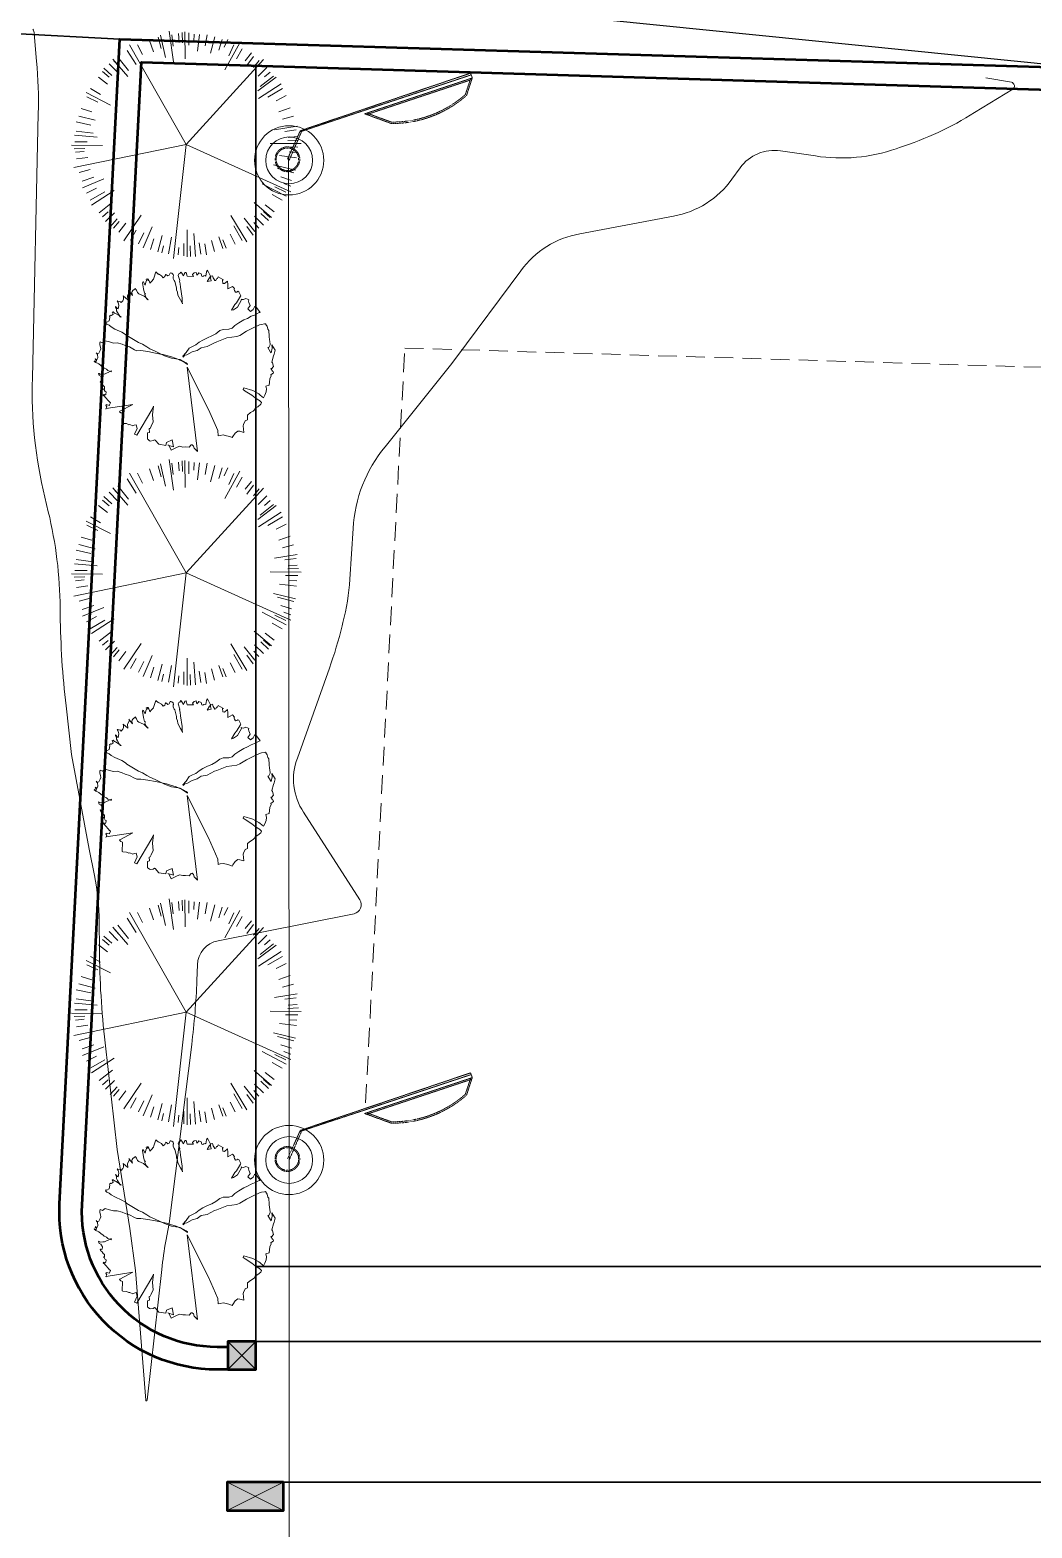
# Model space of a CAD drawing. Header units: millimetres. Extents: x 2402294 to 3337895, y 3394997 to 3969149.
# Drawn here: x 2476294 to 2489638, y 3504830 to 3524792 of the extents above; entities that cross this region are included whole.
import ezdxf

# ---------------------------------------------------------------- set-up
doc = ezdxf.new("R2010")
doc.units = ezdxf.units.MM
doc.header["$MEASUREMENT"] = 0
doc.linetypes.add('DASHED', pattern=[0.75, 0.5, -0.25])
doc.linetypes.add('HIDDEN', pattern=[0.375, 0.25, -0.125])
for name, color, linetype in [('2', 2, 'HIDDEN'), ('FANCE', 25, 'Continuous'), ('ups wire', 3, 'Continuous')]:
    doc.layers.add(name, color=color, linetype=linetype)
for name, color, linetype, lineweight in [('Boundary', 250, 'Continuous', 50), ('Column-0.5', 14, 'Continuous', 50), ('Contour', 4, 'Continuous', 5), ('electrical poles', 10, 'Continuous', 5), ('greenery', 82, 'Continuous', 5), ('Hatch', 9, 'Continuous', 9), ('Hatch-0.09', 55, 'Continuous', 9), ('landscape', 155, 'Continuous', 20), ('WALL 0.2', 7, 'Continuous', 20)]:
    doc.layers.add(name, color=color, linetype=linetype, lineweight=lineweight)

# ---------------------------------------------------------------- blocks, each defined once
blk = doc.blocks.new('PLANT-48-flat-3-flat-1-flat-9-flat-1')
at = {"layer": 'greenery', "ltscale": 5}
for p, q in [((-343, 1414), (-286, 1196)), ((-290, 1428), (-269, 1331)), ((-200, 1439), (-163, 1215)), ((36, -19), (-133, 1501)), ((-71, 1452), (-65, 1353)), ((1, 1467), (3, 1301)), ((46, 1119), (49, 1481)), ((93, 1475), (88, 1334)), ((134, 1169), (159, 1473)), ((229, 1443), (209, 1292)), ((306, 1454), (284, 1307)), ((411, 1410), (371, 1261)), ((-565, 924), (-794, 1266)), ((-709, 1257), (-632, 1123)), ((-599, 1306), (-528, 1161)), ((-421, 1080), (-540, 1361)), ((-443, 1380), (-398, 1239)), ((524, 1367), (471, 1214)), ((567, 1364), (522, 1254)), ((686, 1309), (618, 1178)), ((630, 928), (841, 1281)), ((781, 1262), (667, 1068)), ((-1039, 1007), (-921, 891)), ((-980, 1078), (-884, 975)), ((-936, 1099), (-859, 1008)), ((-861, 1152), (-768, 1030)), ((947, 1143), (807, 965)), ((926, 1191), (843, 1077)), ((1000, 1097), (934, 1022)), ((1062, 1056), (946, 938)), ((-1126, 892), (-948, 753)), ((-1080, 946), (-1005, 880)), ((939, 756), (1169, 955)), ((1132, 997), (1030, 901)), ((1154, 953), (1062, 876)), ((1206, 878), (1085, 785)), ((-1292, 632), (-1161, 564)), ((-1245, 726), (-1051, 613)), ((-923, 594), (-1228, 789)), ((36, -19), (1429, 611)), ((1046, 505), (1367, 672)), ((1311, 726), (1177, 649)), ((1361, 616), (1215, 545)), ((-1350, 470), (-1197, 417)), ((-1064, 442), (-1345, 559)), ((1435, 460), (1293, 415)), ((1427, 539), (1334, 504)), ((36, -19), (-1462, 291)), ((-1393, 356), (-1244, 317)), ((1196, 255), (1492, 325)), ((1468, 360), (1250, 303)), ((-1458, 38), (-1317, 34)), ((-1442, 85), (-1323, 75)), ((-1426, 175), (-1275, 155)), ((1502, 159), (1277, 131)), ((1521, 16), (1356, 14)), ((1506, 88), (1407, 82)), ((-1082, -4), (-1494, -7)), ((-1151, -114), (-1454, -140)), ((-1450, -53), (-1284, -52)), ((-1430, -196), (-1205, -168)), ((36, -19), (-722, -1347)), ((36, -19), (1065, -1150)), ((1154, -33), (1565, -30)), ((1498, -212), (1346, -192)), ((1529, -76), (1389, -71)), ((1513, -122), (1394, -112)), ((-1430, -320), (-1237, -276)), ((-1397, -397), (-1179, -340)), ((1210, -215), (1511, -264)), ((1464, -394), (1315, -354)), ((-1363, -497), (-1222, -453)), ((-975, -543), (-1296, -709)), ((-1289, -653), (-1144, -583)), ((1421, -507), (1268, -454)), ((-1240, -764), (-1106, -686)), ((990, -732), (1234, -915)), ((995, -632), (1300, -827)), ((1198, -930), (1019, -790)), ((1316, -764), (1122, -650)), ((1364, -669), (1232, -601)), ((-1135, -916), (-1013, -823)), ((-1082, -990), (-991, -913)), ((-1061, -1035), (-958, -938)), ((-990, -1093), (-874, -975)), ((-742, -922), (-941, -1153)), ((1110, -1045), (992, -929)), ((1151, -983), (1077, -917)), ((-929, -1134), (-863, -1060)), ((-875, -1181), (-736, -1002)), ((-754, -1272), (-634, -1082)), ((-240, -1176), (-309, -1473)), ((-137, -1121), (-192, -1529)), ((20, -1157), (15, -1518)), ((550, -1012), (747, -1373)), ((781, -1294), (703, -1160)), ((902, -1238), (821, -1134)), ((932, -1189), (840, -1068)), ((1007, -1137), (930, -1045)), ((-615, -1347), (-547, -1215)), ((-453, -1404), (-400, -1251)), ((-340, -1447), (-300, -1298)), ((-158, -1481), (-138, -1329)), ((-68, -1496), (-58, -1377)), ((-21, -1512), (-17, -1372)), ((70, -1504), (69, -1339)), ((142, -1489), (136, -1390)), ((213, -1485), (185, -1260)), ((314, -1481), (288, -1331)), ((414, -1451), (357, -1233)), ((514, -1418), (470, -1276)), ((587, -1417), (542, -1314)), ((670, -1344), (600, -1198))]:
    blk.add_line(p, q, dxfattribs=at)
blk = doc.blocks.new('tr-flat-24-flat-1-flat-38-flat-1')
at = {"layer": 'greenery', "color": 3, "ltscale": 5}
for p, q in [((473754, -1753045), (473830, -1753021)), ((473754, -1753045), (473830, -1753021)), ((473798, -1752975), (473765, -1753041)), ((473798, -1752975), (473765, -1753041)), ((473861, -1753007), (473798, -1752975)), ((473861, -1753007), (473798, -1752975)), ((473830, -1753021), (473809, -1753114)), ((473830, -1753021), (473809, -1753114)), ((473908, -1753029), (473861, -1753007)), ((473908, -1753029), (473861, -1753007)), ((473952, -1753018), (473908, -1753029)), ((473952, -1753018), (473908, -1753029)), ((473989, -1753019), (473952, -1753018)), ((473989, -1753019), (473952, -1753018)), ((474037, -1753015), (473989, -1753019)), ((474037, -1753015), (473989, -1753019)), ((474011, -1754084), (474148, -1752958)), ((474011, -1754084), (474148, -1752958)), ((474063, -1753046), (474037, -1753015)), ((474063, -1753046), (474037, -1753015)), ((474105, -1753002), (474094, -1753032)), ((474105, -1753002), (474094, -1753032)), ((474148, -1752958), (474105, -1753002)), ((474148, -1752958), (474105, -1753002)), ((474148, -1752958), (474148, -1752958)), ((474148, -1752958), (474148, -1752958)), ((473342, -1753175), (473311, -1753188)), ((473342, -1753175), (473311, -1753188)), ((473311, -1753188), (473346, -1753266)), ((473311, -1753188), (473346, -1753266)), ((473311, -1753188), (473311, -1753188)), ((473311, -1753188), (473311, -1753188)), ((473539, -1753512), (473342, -1753175)), ((473539, -1753512), (473342, -1753175)), ((473342, -1753175), (473342, -1753175)), ((473342, -1753175), (473342, -1753175)), ((473490, -1753118), (473480, -1753123)), ((473490, -1753118), (473480, -1753123)), ((473480, -1753123), (473480, -1753207)), ((473480, -1753123), (473480, -1753207)), ((473480, -1753123), (473480, -1753123)), ((473480, -1753123), (473480, -1753123)), ((473480, -1753207), (473507, -1753213)), ((473480, -1753207), (473507, -1753213)), ((473508, -1753102), (473490, -1753118)), ((473508, -1753102), (473490, -1753118)), ((473507, -1753213), (473505, -1753264)), ((473507, -1753213), (473505, -1753264)), ((473518, -1753098), (473508, -1753102)), ((473518, -1753098), (473508, -1753102)), ((473559, -1753105), (473518, -1753098)), ((473559, -1753105), (473518, -1753098)), ((473575, -1753115), (473559, -1753105)), ((473575, -1753115), (473559, -1753105)), ((473586, -1753111), (473575, -1753115)), ((473586, -1753111), (473575, -1753115)), ((473635, -1753055), (473586, -1753111)), ((473635, -1753055), (473586, -1753111)), ((473727, -1753040), (473635, -1753055)), ((473727, -1753040), (473635, -1753055)), ((473733, -1753080), (473727, -1753040)), ((473733, -1753080), (473727, -1753040)), ((473809, -1753114), (473733, -1753080)), ((473809, -1753114), (473733, -1753080)), ((473765, -1753041), (473754, -1753045)), ((473765, -1753041), (473754, -1753045)), ((473754, -1753045), (473754, -1753045)), ((473754, -1753045), (473754, -1753045)), ((474076, -1753048), (474063, -1753046)), ((474076, -1753048), (474063, -1753046)), ((474094, -1753032), (474076, -1753048)), ((474094, -1753032), (474076, -1753048)), ((474424, -1753167), (474418, -1753238)), ((474424, -1753167), (474418, -1753238)), ((474424, -1753167), (474424, -1753167)), ((474424, -1753167), (474424, -1753167)), ((474451, -1753172), (474424, -1753167)), ((474424, -1753167), (474424, -1753167)), ((474424, -1753167), (474424, -1753167)), ((474451, -1753172), (474424, -1753167)), ((474491, -1753180), (474451, -1753172)), ((474491, -1753180), (474451, -1753172)), ((474536, -1753169), (474491, -1753180)), ((474536, -1753169), (474491, -1753180)), ((474580, -1753158), (474536, -1753169)), ((474580, -1753158), (474536, -1753169)), ((474536, -1753169), (474536, -1753169)), ((474536, -1753169), (474536, -1753169)), ((474611, -1753145), (474580, -1753158)), ((474611, -1753145), (474580, -1753158)), ((474618, -1753159), (474611, -1753145)), ((474618, -1753159), (474611, -1753145)), ((474650, -1753204), (474618, -1753159)), ((474650, -1753204), (474618, -1753159)), ((474686, -1753231), (474650, -1753204)), ((474686, -1753231), (474650, -1753204)), ((474765, -1753213), (474710, -1753229)), ((474765, -1753213), (474710, -1753229)), ((474754, -1753302), (474765, -1753213)), ((474754, -1753302), (474765, -1753213)), ((473153, -1753333), (473143, -1753338)), ((473153, -1753333), (473143, -1753338)), ((473143, -1753338), (473148, -1753463)), ((473143, -1753338), (473148, -1753463)), ((473201, -1753330), (473153, -1753333)), ((473201, -1753330), (473153, -1753333)), ((473232, -1753316), (473201, -1753330)), ((473232, -1753316), (473201, -1753330)), ((473245, -1753319), (473232, -1753316)), ((473245, -1753319), (473232, -1753316)), ((473287, -1753301), (473245, -1753319)), ((473287, -1753301), (473245, -1753319)), ((473303, -1753310), (473287, -1753301)), ((473303, -1753310), (473287, -1753301)), ((473330, -1753315), (473303, -1753310)), ((473330, -1753315), (473303, -1753310)), ((473346, -1753266), (473330, -1753315)), ((473346, -1753266), (473330, -1753315)), ((473505, -1753264), (473518, -1753267)), ((473505, -1753264), (473518, -1753267)), ((473518, -1753267), (473531, -1753295)), ((473518, -1753267), (473531, -1753295)), ((473531, -1753295), (473556, -1753352)), ((473531, -1753295), (473556, -1753352)), ((473556, -1753352), (473548, -1753448)), ((473556, -1753352), (473548, -1753448)), ((474418, -1753238), (474295, -1753520)), ((474418, -1753238), (474295, -1753520)), ((474710, -1753229), (474686, -1753231)), ((474710, -1753229), (474686, -1753231)), ((474761, -1753317), (474754, -1753302)), ((474761, -1753317), (474754, -1753302)), ((474782, -1753366), (474761, -1753317)), ((474782, -1753366), (474761, -1753317)), ((474812, -1753379), (474782, -1753366)), ((474812, -1753379), (474782, -1753366)), ((474816, -1753444), (474812, -1753379)), ((474816, -1753444), (474812, -1753379)), ((472941, -1753553), (472926, -1753576)), ((472941, -1753553), (472926, -1753576)), ((472926, -1753576), (472930, -1753584)), ((472926, -1753576), (472930, -1753584)), ((472928, -1753525), (472941, -1753553)), ((472932, -1753532), (472928, -1753525)), ((472928, -1753525), (472941, -1753553)), ((472932, -1753532), (472928, -1753525)), ((472930, -1753584), (472974, -1753573)), ((472930, -1753584), (472974, -1753573)), ((473289, -1753587), (472932, -1753532)), ((473289, -1753587), (472932, -1753532)), ((472990, -1753608), (472972, -1753624)), ((472990, -1753608), (472972, -1753624)), ((472974, -1753573), (472977, -1753580)), ((472974, -1753573), (472977, -1753580)), ((472977, -1753580), (472990, -1753608)), ((472977, -1753580), (472990, -1753608)), ((473127, -1753472), (473110, -1753488)), ((473127, -1753472), (473110, -1753488)), ((473110, -1753488), (473113, -1753495)), ((473110, -1753488), (473113, -1753495)), ((473113, -1753495), (473289, -1753587)), ((473113, -1753495), (473289, -1753587)), ((473148, -1753463), (473127, -1753472)), ((473148, -1753463), (473127, -1753472)), ((473561, -1753562), (473539, -1753512)), ((473561, -1753562), (473539, -1753512)), ((473548, -1753448), (473561, -1753562)), ((473548, -1753448), (473561, -1753562)), ((474295, -1753520), (474011, -1754084)), ((474295, -1753520), (474011, -1754084)), ((474856, -1753478), (474816, -1753444)), ((474856, -1753478), (474816, -1753444)), ((474889, -1753497), (474856, -1753478)), ((474889, -1753497), (474856, -1753478)), ((474909, -1753514), (474889, -1753497)), ((474909, -1753514), (474889, -1753497)), ((474918, -1753536), (474909, -1753514)), ((474918, -1753536), (474909, -1753514)), ((474951, -1753555), (474918, -1753536)), ((474951, -1753555), (474918, -1753536)), ((474990, -1753589), (474951, -1753555)), ((474990, -1753589), (474951, -1753555)), ((474975, -1753638), (475000, -1753610)), ((474975, -1753638), (475000, -1753610)), ((475000, -1753610), (474990, -1753589)), ((475000, -1753610), (474990, -1753589)), ((472922, -1753680), (472890, -1753719)), ((472922, -1753680), (472890, -1753719)), ((472910, -1753821), (472892, -1753837)), ((472910, -1753821), (472892, -1753837)), ((472894, -1753701), (472914, -1753717)), ((472894, -1753701), (472914, -1753717)), ((472905, -1753781), (472897, -1753792)), ((472905, -1753781), (472897, -1753792)), ((472897, -1753792), (472908, -1753788)), ((472897, -1753792), (472908, -1753788)), ((472919, -1753757), (472905, -1753781)), ((472919, -1753757), (472905, -1753781)), ((472905, -1753781), (472905, -1753781)), ((472905, -1753781), (472905, -1753781)), ((472908, -1753788), (472910, -1753821)), ((472908, -1753788), (472910, -1753821)), ((472914, -1753717), (472924, -1753713)), ((472914, -1753717), (472924, -1753713)), ((472914, -1753717), (472914, -1753717)), ((472914, -1753717), (472914, -1753717)), ((472930, -1753753), (472919, -1753757)), ((472930, -1753753), (472919, -1753757)), ((472919, -1753757), (472919, -1753757)), ((472919, -1753757), (472919, -1753757)), ((472919, -1753757), (472919, -1753757)), ((472919, -1753757), (472919, -1753757)), ((472919, -1753757), (472919, -1753757)), ((472919, -1753757), (472919, -1753757)), ((472965, -1753636), (472922, -1753680)), ((472965, -1753636), (472922, -1753680)), ((472924, -1753713), (472927, -1753720)), ((472924, -1753713), (472924, -1753713)), ((472924, -1753713), (472927, -1753720)), ((472924, -1753713), (472924, -1753713)), ((472927, -1753720), (472930, -1753753)), ((472927, -1753720), (472930, -1753753)), ((472972, -1753624), (472965, -1753636)), ((472972, -1753624), (472965, -1753636)), ((472965, -1753636), (472965, -1753636)), ((472965, -1753636), (472965, -1753636)), ((474755, -1753784), (474783, -1753764)), ((474755, -1753784), (474783, -1753764)), ((474765, -1753806), (474755, -1753784)), ((474765, -1753806), (474755, -1753784)), ((474885, -1753770), (474765, -1753806)), ((474885, -1753770), (474765, -1753806)), ((474783, -1753764), (474870, -1753709)), ((474783, -1753764), (474870, -1753709)), ((474870, -1753709), (474916, -1753672)), ((474870, -1753709), (474916, -1753672)), ((474965, -1753727), (474885, -1753770)), ((474965, -1753727), (474885, -1753770)), ((474916, -1753672), (474965, -1753642)), ((474916, -1753672), (474965, -1753642)), ((474965, -1753642), (474975, -1753638)), ((474965, -1753642), (474975, -1753638)), ((474982, -1753711), (474965, -1753727)), ((474982, -1753711), (474965, -1753727)), ((475028, -1753674), (474982, -1753711)), ((475028, -1753674), (474982, -1753711)), ((475043, -1753709), (475028, -1753674)), ((475043, -1753709), (475028, -1753674)), ((475062, -1753752), (475043, -1753709)), ((475062, -1753752), (475043, -1753709)), ((475059, -1753830), (475067, -1753792)), ((475059, -1753830), (475067, -1753792)), ((475067, -1753792), (475062, -1753752)), ((475067, -1753792), (475062, -1753752)), ((472832, -1753982), (472828, -1754000)), ((472832, -1753982), (472828, -1754000)), ((472828, -1754000), (472839, -1753996)), ((472828, -1754000), (472839, -1753996)), ((472840, -1753970), (472832, -1753982)), ((472840, -1753970), (472832, -1753982)), ((472832, -1753982), (472832, -1753982)), ((472832, -1753982), (472832, -1753982)), ((472839, -1753996), (472849, -1753991)), ((472839, -1753996), (472849, -1753991)), ((472860, -1753961), (472840, -1753970)), ((472860, -1753961), (472840, -1753970)), ((472849, -1753991), (472859, -1753987)), ((472849, -1753991), (472859, -1753987)), ((472849, -1753991), (472849, -1753991)), ((472849, -1753991), (472849, -1753991)), ((472860, -1753876), (472853, -1753888)), ((472860, -1753876), (472853, -1753888)), ((472853, -1753888), (472856, -1753895)), ((472853, -1753888), (472856, -1753895)), ((472856, -1753895), (472866, -1753891)), ((472856, -1753895), (472866, -1753891)), ((472856, -1753895), (472856, -1753895)), ((472856, -1753895), (472856, -1753895)), ((472859, -1753987), (472886, -1753992)), ((472859, -1753987), (472886, -1753992)), ((472867, -1753865), (472860, -1753876)), ((472867, -1753865), (472860, -1753876)), ((472868, -1753949), (472860, -1753961)), ((472868, -1753949), (472860, -1753961)), ((472866, -1753891), (472880, -1753893)), ((472866, -1753891), (472866, -1753891)), ((472866, -1753891), (472880, -1753893)), ((472866, -1753891), (472866, -1753891)), ((472878, -1753860), (472867, -1753865)), ((472878, -1753860), (472867, -1753865)), ((472875, -1753938), (472868, -1753949)), ((472875, -1753938), (472868, -1753949)), ((472882, -1753926), (472875, -1753938)), ((472882, -1753926), (472875, -1753938)), ((472892, -1753837), (472878, -1753860)), ((472892, -1753837), (472878, -1753860)), ((472880, -1753893), (472882, -1753926)), ((472880, -1753893), (472882, -1753926)), ((472882, -1753926), (472882, -1753926)), ((472882, -1753926), (472882, -1753926)), ((472886, -1753992), (472910, -1753990)), ((472886, -1753992), (472910, -1753990)), ((472910, -1753990), (472927, -1754000)), ((472910, -1753990), (472927, -1754000)), ((472927, -1754000), (472943, -1754009)), ((472927, -1754000), (472943, -1754009)), ((472943, -1754009), (472957, -1754012)), ((472943, -1754009), (472957, -1754012)), ((472997, -1754020), (472956, -1754038)), ((472997, -1754020), (472956, -1754038)), ((472957, -1754012), (472990, -1754031)), ((472957, -1754012), (472990, -1754031)), ((472997, -1754020), (472997, -1754020)), ((473003, -1754034), (472997, -1754020)), ((472997, -1754020), (472997, -1754020)), ((473003, -1754034), (472997, -1754020)), ((475102, -1753844), (475059, -1753830)), ((475102, -1753844), (475059, -1753830)), ((475107, -1753884), (475102, -1753844)), ((475107, -1753884), (475102, -1753844)), ((475113, -1753925), (475107, -1753884)), ((475113, -1753925), (475107, -1753884)), ((475131, -1753967), (475113, -1753925)), ((475131, -1753967), (475113, -1753925)), ((475124, -1753979), (475131, -1753967)), ((475124, -1753979), (475131, -1753967)), ((475160, -1754005), (475124, -1753979)), ((475160, -1754005), (475124, -1753979)), ((475156, -1754024), (475160, -1754005)), ((475156, -1754024), (475160, -1754005)), ((472792, -1754143), (472774, -1754159)), ((472792, -1754143), (472774, -1754159)), ((472774, -1754159), (472778, -1754166)), ((472774, -1754159), (472778, -1754166)), ((472778, -1754166), (472788, -1754162)), ((472778, -1754166), (472788, -1754162)), ((472804, -1754172), (472787, -1754188)), ((472804, -1754172), (472787, -1754188)), ((472787, -1754188), (472790, -1754195)), ((472787, -1754188), (472790, -1754195)), ((472788, -1754162), (472795, -1754150)), ((472788, -1754162), (472795, -1754150)), ((472790, -1754195), (472808, -1754179)), ((472790, -1754195), (472808, -1754179)), ((472823, -1754130), (472792, -1754143)), ((472823, -1754130), (472792, -1754143)), ((472795, -1754150), (472798, -1754157)), ((472795, -1754150), (472798, -1754157)), ((472798, -1754157), (472804, -1754172)), ((472798, -1754157), (472804, -1754172)), ((472808, -1754179), (472820, -1754207)), ((472808, -1754179), (472820, -1754207)), ((472820, -1754207), (472815, -1754252)), ((472820, -1754207), (472815, -1754252)), ((472833, -1754125), (472823, -1754130)), ((472833, -1754125), (472823, -1754130)), ((472861, -1754104), (472833, -1754125)), ((472861, -1754104), (472833, -1754125)), ((472879, -1754088), (472861, -1754104)), ((472879, -1754088), (472861, -1754104)), ((472889, -1754084), (472879, -1754088)), ((472889, -1754084), (472879, -1754088)), ((472907, -1754068), (472889, -1754084)), ((472907, -1754068), (472889, -1754084)), ((472928, -1754059), (472907, -1754068)), ((472928, -1754059), (472907, -1754068)), ((472938, -1754054), (472928, -1754059)), ((472938, -1754054), (472928, -1754059)), ((472928, -1754059), (472928, -1754059)), ((472928, -1754059), (472928, -1754059)), ((472956, -1754038), (472938, -1754054)), ((472956, -1754038), (472938, -1754054)), ((472990, -1754031), (473003, -1754034)), ((472990, -1754031), (473003, -1754034)), ((473803, -1754201), (473707, -1754234)), ((473803, -1754201), (473707, -1754234)), ((473789, -1754224), (473864, -1754199)), ((473789, -1754224), (473864, -1754199)), ((473919, -1754184), (473803, -1754201)), ((473919, -1754184), (473803, -1754201)), ((473864, -1754199), (473937, -1754168)), ((473864, -1754199), (473937, -1754168)), ((473999, -1754140), (473919, -1754184)), ((473999, -1754140), (473919, -1754184)), ((473937, -1754168), (473985, -1754138)), ((473937, -1754168), (473985, -1754138)), ((473951, -1754229), (473959, -1754217)), ((473951, -1754229), (473959, -1754217)), ((473959, -1754217), (473981, -1754241)), ((473959, -1754217), (473981, -1754241)), ((473985, -1754138), (474013, -1754117)), ((473985, -1754138), (474013, -1754117)), ((474017, -1754124), (473999, -1754140)), ((474017, -1754124), (473999, -1754140)), ((474013, -1754117), (474017, -1754124)), ((474013, -1754117), (474017, -1754124)), ((475124, -1754063), (475146, -1754029)), ((475124, -1754063), (475146, -1754029)), ((475134, -1754059), (475124, -1754063)), ((475134, -1754059), (475124, -1754063)), ((475160, -1754090), (475134, -1754059)), ((475160, -1754090), (475134, -1754059)), ((475138, -1754151), (475145, -1754139)), ((475138, -1754151), (475145, -1754139)), ((475138, -1754151), (475138, -1754151)), ((475161, -1754233), (475138, -1754151)), ((475138, -1754151), (475138, -1754151)), ((475161, -1754233), (475138, -1754151)), ((475145, -1754139), (475160, -1754090)), ((475145, -1754139), (475160, -1754090)), ((475146, -1754029), (475156, -1754024)), ((475146, -1754029), (475156, -1754024)), ((475160, -1754090), (475160, -1754090)), ((475160, -1754090), (475160, -1754090)), ((475160, -1754090), (475160, -1754090)), ((475160, -1754090), (475160, -1754090)), ((472800, -1754275), (472808, -1754263)), ((472808, -1754263), (472800, -1754275)), ((472800, -1754275), (472808, -1754263)), ((472808, -1754263), (472800, -1754275)), ((472815, -1754252), (472808, -1754263)), ((472815, -1754252), (472808, -1754263)), ((472808, -1754263), (472834, -1754269)), ((472808, -1754263), (472834, -1754269)), ((472834, -1754269), (472850, -1754304)), ((472834, -1754269), (472850, -1754304)), ((472847, -1754382), (472846, -1754407)), ((472847, -1754382), (472846, -1754407)), ((472846, -1754407), (472852, -1754422)), ((472846, -1754407), (472846, -1754407)), ((472846, -1754407), (472852, -1754422)), ((472846, -1754407), (472846, -1754407)), ((472858, -1754351), (472847, -1754382)), ((472858, -1754351), (472847, -1754382)), ((472847, -1754382), (472847, -1754382)), ((472847, -1754382), (472847, -1754382)), ((472850, -1754304), (472859, -1754325)), ((472850, -1754304), (472859, -1754325)), ((472852, -1754422), (472883, -1754408)), ((472852, -1754422), (472883, -1754408)), ((472859, -1754325), (472858, -1754351)), ((472859, -1754325), (472858, -1754351)), ((472883, -1754408), (472919, -1754435)), ((472883, -1754408), (472919, -1754435)), ((472919, -1754435), (472974, -1754419)), ((472919, -1754435), (472974, -1754419)), ((472974, -1754419), (473029, -1754404)), ((472974, -1754419), (473029, -1754404)), ((473029, -1754404), (473080, -1754407)), ((473029, -1754404), (473080, -1754407)), ((473080, -1754407), (473145, -1754387)), ((473080, -1754407), (473145, -1754387)), ((473145, -1754387), (473186, -1754369)), ((473145, -1754387), (473186, -1754369)), ((473186, -1754369), (473241, -1754353)), ((473186, -1754369), (473241, -1754353)), ((473364, -1754409), (473208, -1754503)), ((473364, -1754409), (473208, -1754503)), ((473241, -1754353), (473311, -1754314)), ((473241, -1754353), (473311, -1754314)), ((473311, -1754314), (473342, -1754301)), ((473311, -1754314), (473342, -1754301)), ((473342, -1754301), (473392, -1754304)), ((473342, -1754301), (473392, -1754304)), ((473416, -1754387), (473364, -1754409)), ((473416, -1754387), (473364, -1754409)), ((473392, -1754304), (473485, -1754289)), ((473392, -1754304), (473485, -1754289)), ((473475, -1754352), (473416, -1754387)), ((473475, -1754352), (473416, -1754387)), ((473514, -1754327), (473475, -1754352)), ((473514, -1754327), (473475, -1754352)), ((473485, -1754289), (473587, -1754270)), ((473485, -1754289), (473587, -1754270)), ((473586, -1754296), (473514, -1754327)), ((473586, -1754296), (473514, -1754327)), ((473707, -1754234), (473586, -1754296)), ((473707, -1754234), (473586, -1754296)), ((473587, -1754270), (473655, -1754257)), ((473587, -1754270), (473655, -1754257)), ((473655, -1754257), (473689, -1754250)), ((473655, -1754257), (473689, -1754250)), ((473689, -1754250), (473734, -1754239)), ((473689, -1754250), (473734, -1754239)), ((473734, -1754239), (473789, -1754224)), ((473734, -1754239), (473789, -1754224)), ((473997, -1754277), (473951, -1754229)), ((473997, -1754277), (473951, -1754229)), ((473981, -1754241), (474008, -1754246)), ((473981, -1754241), (474008, -1754246)), ((474035, -1754336), (473997, -1754277)), ((474035, -1754336), (473997, -1754277)), ((474008, -1754246), (474075, -1754285)), ((474008, -1754246), (474075, -1754285)), ((474082, -1754358), (474035, -1754336)), ((474082, -1754358), (474035, -1754336)), ((474075, -1754285), (474145, -1754305)), ((474075, -1754285), (474145, -1754305)), ((474128, -1754380), (474082, -1754358)), ((474128, -1754380), (474082, -1754358)), ((474168, -1754414), (474128, -1754380)), ((474168, -1754414), (474128, -1754380)), ((474145, -1754305), (474198, -1754341)), ((474145, -1754305), (474198, -1754341)), ((474217, -1754443), (474168, -1754414)), ((474217, -1754443), (474168, -1754414)), ((474198, -1754341), (474278, -1754357)), ((474198, -1754341), (474278, -1754357)), ((474278, -1754357), (474375, -1754408)), ((474278, -1754357), (474375, -1754408)), ((474375, -1754408), (474405, -1754420)), ((474375, -1754408), (474405, -1754420)), ((474405, -1754420), (474538, -1754472)), ((474405, -1754420), (474538, -1754472)), ((475086, -1754343), (475122, -1754284)), ((475086, -1754343), (475122, -1754284)), ((475099, -1754345), (475086, -1754343)), ((475099, -1754345), (475086, -1754343)), ((475115, -1754381), (475099, -1754345)), ((475115, -1754381), (475099, -1754345)), ((475113, -1754432), (475115, -1754381)), ((475113, -1754432), (475115, -1754381)), ((475122, -1754284), (475129, -1754273)), ((475122, -1754284), (475129, -1754273)), ((475129, -1754273), (475144, -1754334)), ((475129, -1754273), (475144, -1754334)), ((475139, -1754379), (475182, -1754309)), ((475139, -1754379), (475182, -1754309)), ((475144, -1754334), (475139, -1754379)), ((475144, -1754334), (475139, -1754379)), ((475171, -1754255), (475161, -1754233)), ((475171, -1754255), (475161, -1754233)), ((475182, -1754309), (475171, -1754255)), ((475182, -1754309), (475171, -1754255)), ((472852, -1754422), (472852, -1754422)), ((472852, -1754422), (472852, -1754422)), ((473000, -1754619), (472972, -1754640)), ((473000, -1754619), (472972, -1754640)), ((473049, -1754590), (473000, -1754619)), ((473049, -1754590), (473000, -1754619)), ((473142, -1754549), (473049, -1754590)), ((473142, -1754549), (473049, -1754590)), ((473191, -1754519), (473142, -1754549)), ((473191, -1754519), (473142, -1754549)), ((473208, -1754503), (473191, -1754519)), ((473208, -1754503), (473191, -1754519)), ((474281, -1754475), (474217, -1754443)), ((474281, -1754475), (474217, -1754443)), ((474341, -1754499), (474281, -1754475)), ((474341, -1754499), (474281, -1754475)), ((474390, -1754528), (474341, -1754499)), ((474390, -1754528), (474341, -1754499)), ((474446, -1754571), (474390, -1754528)), ((474446, -1754571), (474390, -1754528)), ((474490, -1754586), (474446, -1754571)), ((474490, -1754586), (474446, -1754571)), ((474564, -1754588), (474490, -1754586)), ((474564, -1754588), (474490, -1754586)), ((474538, -1754472), (474670, -1754491)), ((474538, -1754472), (474670, -1754491)), ((474608, -1754602), (474564, -1754588)), ((474608, -1754602), (474564, -1754588)), ((474647, -1754636), (474608, -1754602)), ((474647, -1754636), (474608, -1754602)), ((474670, -1754491), (474713, -1754506)), ((474670, -1754491), (474713, -1754506)), ((474713, -1754506), (474799, -1754561)), ((474713, -1754506), (474799, -1754561)), ((474799, -1754561), (474909, -1754615)), ((474799, -1754561), (474909, -1754615)), ((474909, -1754615), (474972, -1754646)), ((474909, -1754615), (474972, -1754646)), ((475075, -1754627), (475083, -1754589)), ((475075, -1754627), (475083, -1754589)), ((475083, -1754589), (475100, -1754573)), ((475083, -1754589), (475100, -1754573)), ((475083, -1754589), (475083, -1754589)), ((475083, -1754589), (475083, -1754589)), ((475083, -1754589), (475083, -1754589)), ((475083, -1754589), (475083, -1754589)), ((475100, -1754573), (475103, -1754496)), ((475100, -1754573), (475103, -1754496)), ((475103, -1754496), (475106, -1754444)), ((475103, -1754496), (475106, -1754444)), ((475103, -1754496), (475103, -1754496)), ((475103, -1754496), (475103, -1754496)), ((475106, -1754444), (475113, -1754432)), ((475106, -1754444), (475113, -1754432)), ((472941, -1754654), (472924, -1754670)), ((472941, -1754654), (472924, -1754670)), ((472924, -1754670), (472930, -1754684)), ((472924, -1754670), (472924, -1754670)), ((472924, -1754670), (472930, -1754684)), ((472924, -1754670), (472924, -1754670)), ((472930, -1754684), (472940, -1754680)), ((472930, -1754684), (472940, -1754680)), ((472940, -1754680), (472973, -1754699)), ((472940, -1754680), (472940, -1754680)), ((472940, -1754680), (472973, -1754699)), ((472940, -1754680), (472940, -1754680)), ((472972, -1754640), (472941, -1754654)), ((472972, -1754640), (472941, -1754654)), ((472973, -1754699), (472982, -1754746)), ((472973, -1754699), (472982, -1754746)), ((472982, -1754746), (472977, -1754765)), ((472982, -1754746), (472977, -1754765)), ((472977, -1754765), (472991, -1754767)), ((472977, -1754765), (472977, -1754765)), ((472977, -1754765), (472991, -1754767)), ((472977, -1754765), (472977, -1754765)), ((472991, -1754767), (472994, -1754774)), ((472991, -1754767), (472994, -1754774)), ((472994, -1754774), (473004, -1754770)), ((472994, -1754774), (473004, -1754770)), ((473004, -1754770), (473024, -1754787)), ((473004, -1754770), (473024, -1754787)), ((473024, -1754787), (473013, -1754817)), ((473024, -1754787), (473013, -1754817)), ((473013, -1754817), (473026, -1754820)), ((473013, -1754817), (473026, -1754820)), ((473026, -1754820), (473044, -1754804)), ((473026, -1754820), (473044, -1754804)), ((473044, -1754804), (473054, -1754799)), ((473044, -1754804), (473054, -1754799)), ((473054, -1754799), (473103, -1754769)), ((473054, -1754799), (473103, -1754769)), ((473084, -1754811), (473070, -1754835)), ((473084, -1754811), (473070, -1754835)), ((473120, -1754753), (473084, -1754811)), ((473120, -1754753), (473084, -1754811)), ((473103, -1754769), (473131, -1754749)), ((473103, -1754769), (473131, -1754749)), ((473131, -1754749), (473120, -1754753)), ((473131, -1754749), (473120, -1754753)), ((474700, -1754672), (474647, -1754636)), ((474700, -1754672), (474647, -1754636)), ((474766, -1754711), (474700, -1754672)), ((474766, -1754711), (474700, -1754672)), ((474813, -1754733), (474766, -1754711)), ((474813, -1754733), (474766, -1754711)), ((474862, -1754762), (474813, -1754733)), ((474862, -1754762), (474813, -1754733)), ((474906, -1754777), (474862, -1754762)), ((474906, -1754777), (474862, -1754762)), ((474969, -1754809), (474906, -1754777)), ((474969, -1754809), (474906, -1754777)), ((474921, -1754897), (474982, -1754811)), ((474921, -1754897), (474982, -1754811)), ((474982, -1754811), (474969, -1754809)), ((474982, -1754811), (474969, -1754809)), ((474972, -1754646), (474999, -1754652)), ((474972, -1754646), (474999, -1754652)), ((474999, -1754652), (475039, -1754659)), ((474999, -1754652), (475039, -1754659)), ((475039, -1754659), (475053, -1754662)), ((475039, -1754659), (475039, -1754659)), ((475039, -1754659), (475053, -1754662)), ((475039, -1754659), (475039, -1754659)), ((475053, -1754662), (475067, -1754639)), ((475053, -1754662), (475067, -1754639)), ((475067, -1754639), (475075, -1754627)), ((475067, -1754639), (475075, -1754627)), ((473069, -1754860), (473054, -1754884)), ((473069, -1754860), (473054, -1754884)), ((473054, -1754884), (473057, -1754891)), ((473054, -1754884), (473057, -1754891)), ((473057, -1754891), (473082, -1754863)), ((473057, -1754891), (473082, -1754863)), ((473070, -1754835), (473069, -1754860)), ((473070, -1754835), (473069, -1754860)), ((473092, -1754943), (473078, -1754966)), ((473092, -1754943), (473078, -1754966)), ((473078, -1754966), (473088, -1754962)), ((473078, -1754966), (473088, -1754962)), ((473082, -1754863), (473092, -1754858)), ((473082, -1754863), (473092, -1754858)), ((473088, -1754962), (473122, -1754955)), ((473088, -1754962), (473122, -1754955)), ((473092, -1754858), (473101, -1754906)), ((473092, -1754858), (473101, -1754906)), ((473101, -1754906), (473092, -1754943)), ((473101, -1754906), (473092, -1754943)), ((473122, -1754955), (473130, -1754944)), ((473122, -1754955), (473130, -1754944)), ((473130, -1754944), (473152, -1754968)), ((473130, -1754944), (473152, -1754968)), ((473152, -1754968), (473162, -1754989)), ((473152, -1754968), (473162, -1754989)), ((473157, -1755034), (473220, -1754981)), ((473157, -1755034), (473220, -1754981)), ((473161, -1755015), (473157, -1755034)), ((473161, -1755015), (473157, -1755034)), ((473162, -1754989), (473161, -1755015)), ((473162, -1754989), (473161, -1755015)), ((473220, -1754981), (473218, -1755032)), ((473220, -1754981), (473218, -1755032)), ((473438, -1755029), (473456, -1755013)), ((473438, -1755029), (473456, -1755013)), ((473466, -1755008), (473447, -1755050)), ((473466, -1755008), (473447, -1755050)), ((473456, -1755013), (473481, -1754985)), ((473456, -1755013), (473481, -1754985)), ((473456, -1755013), (473456, -1755013)), ((473456, -1755013), (473456, -1755013)), ((473491, -1754981), (473466, -1755008)), ((473491, -1754981), (473466, -1755008)), ((473481, -1754985), (473491, -1754981)), ((473481, -1754985), (473491, -1754981)), ((473888, -1755044), (473921, -1754979)), ((473888, -1755044), (473921, -1754979)), ((473921, -1754979), (473950, -1754932)), ((473921, -1754979), (473950, -1754932)), ((473944, -1755002), (473922, -1755148)), ((473944, -1755002), (473922, -1755148)), ((473946, -1754951), (473944, -1755002)), ((473946, -1754951), (473944, -1755002)), ((473947, -1754925), (473946, -1754951)), ((473947, -1754925), (473946, -1754951)), ((473950, -1754932), (473947, -1754925)), ((473950, -1754932), (473947, -1754925)), ((474602, -1754842), (474628, -1754847)), ((474646, -1754916), (474602, -1754842)), ((474602, -1754842), (474628, -1754847)), ((474646, -1754916), (474602, -1754842)), ((474628, -1754847), (474681, -1754884)), ((474628, -1754847), (474681, -1754884)), ((474669, -1754940), (474646, -1754916)), ((474669, -1754940), (474646, -1754916)), ((474720, -1755028), (474669, -1754940)), ((474720, -1755028), (474669, -1754940)), ((474681, -1754884), (474735, -1754979)), ((474681, -1754884), (474735, -1754979)), ((474735, -1754979), (474728, -1754990)), ((474735, -1754979), (474728, -1754990)), ((474728, -1754990), (474738, -1754986)), ((474728, -1754990), (474738, -1754986)), ((474738, -1754986), (474762, -1754984)), ((474738, -1754986), (474762, -1754984)), ((474762, -1754984), (474792, -1754996)), ((474762, -1754984), (474792, -1754996)), ((474792, -1754996), (474813, -1754987)), ((474792, -1754996), (474813, -1754987)), ((474813, -1754987), (474833, -1754978)), ((474813, -1754987), (474833, -1754978)), ((474818, -1754858), (474853, -1754825)), ((474818, -1754858), (474853, -1754825)), ((474850, -1754903), (474818, -1754858)), ((474850, -1754903), (474818, -1754858)), ((474827, -1754964), (474831, -1754945)), ((474827, -1754964), (474831, -1754945)), ((474833, -1754978), (474827, -1754964)), ((474833, -1754978), (474827, -1754964)), ((474831, -1754945), (474850, -1754903)), ((474831, -1754945), (474850, -1754903)), ((474831, -1754945), (474831, -1754945)), ((474831, -1754945), (474831, -1754945)), ((474853, -1754825), (474889, -1754852)), ((474853, -1754825), (474889, -1754852)), ((474889, -1754852), (474905, -1754887)), ((474889, -1754852), (474905, -1754887)), ((474905, -1754887), (474921, -1754897)), ((474905, -1754887), (474921, -1754897)), ((473218, -1755032), (473242, -1755089)), ((473218, -1755032), (473242, -1755089)), ((473235, -1755101), (473242, -1755089)), ((473242, -1755089), (473235, -1755101)), ((473235, -1755101), (473242, -1755089)), ((473242, -1755089), (473235, -1755101)), ((473242, -1755089), (473282, -1755038)), ((473242, -1755089), (473282, -1755038)), ((473282, -1755038), (473274, -1755076)), ((473282, -1755038), (473274, -1755076)), ((473274, -1755076), (473280, -1755090)), ((473274, -1755076), (473280, -1755090)), ((473280, -1755090), (473286, -1755104)), ((473280, -1755090), (473286, -1755104)), ((473286, -1755104), (473322, -1755131)), ((473286, -1755104), (473322, -1755131)), ((473322, -1755131), (473329, -1755119)), ((473322, -1755131), (473329, -1755119)), ((473329, -1755119), (473337, -1755107)), ((473329, -1755119), (473337, -1755107)), ((473337, -1755107), (473348, -1755077)), ((473337, -1755107), (473348, -1755077)), ((473348, -1755077), (473366, -1755061)), ((473348, -1755077), (473366, -1755061)), ((473366, -1755061), (473397, -1755047)), ((473366, -1755061), (473397, -1755047)), ((473397, -1755047), (473428, -1755034)), ((473397, -1755047), (473428, -1755034)), ((473431, -1755125), (473417, -1755207)), ((473431, -1755125), (473417, -1755207)), ((473417, -1755207), (473424, -1755222)), ((473417, -1755207), (473424, -1755222)), ((473424, -1755222), (473453, -1755175)), ((473424, -1755222), (473453, -1755175)), ((473428, -1755034), (473438, -1755029)), ((473428, -1755034), (473438, -1755029)), ((473443, -1755069), (473431, -1755125)), ((473443, -1755069), (473431, -1755125)), ((473431, -1755125), (473431, -1755125)), ((473431, -1755125), (473431, -1755125)), ((473454, -1755065), (473443, -1755069)), ((473454, -1755065), (473443, -1755069)), ((473447, -1755050), (473454, -1755065)), ((473447, -1755050), (473454, -1755065)), ((473453, -1755175), (473458, -1755215)), ((473453, -1755175), (473453, -1755175)), ((473453, -1755175), (473458, -1755215)), ((473453, -1755175), (473453, -1755175)), ((473458, -1755215), (473467, -1755236)), ((473458, -1755215), (473467, -1755236)), ((473490, -1755260), (473509, -1755218)), ((473490, -1755260), (473509, -1755218)), ((473509, -1755218), (473513, -1755200)), ((473509, -1755218), (473513, -1755200)), ((473513, -1755200), (473535, -1755224)), ((473513, -1755200), (473535, -1755224)), ((473844, -1755224), (473868, -1755138)), ((473844, -1755224), (473868, -1755138)), ((473868, -1755138), (473869, -1755112)), ((473868, -1755138), (473869, -1755112)), ((473869, -1755112), (473880, -1755081)), ((473869, -1755112), (473880, -1755081)), ((473880, -1755081), (473888, -1755044)), ((473880, -1755081), (473888, -1755044)), ((473916, -1755192), (473908, -1755230)), ((473916, -1755192), (473908, -1755230)), ((473922, -1755148), (473916, -1755192)), ((473922, -1755148), (473916, -1755192)), ((474481, -1755242), (474486, -1755198)), ((474481, -1755242), (474486, -1755198)), ((474486, -1755198), (474509, -1755196)), ((474486, -1755198), (474509, -1755196)), ((474509, -1755196), (474549, -1755229)), ((474509, -1755196), (474549, -1755229)), ((474549, -1755229), (474554, -1755185)), ((474549, -1755229), (474554, -1755185)), ((474552, -1755152), (474553, -1755126)), ((474552, -1755152), (474553, -1755126)), ((474554, -1755185), (474552, -1755152)), ((474554, -1755185), (474552, -1755152)), ((474553, -1755126), (474616, -1755158)), ((474553, -1755126), (474616, -1755158)), ((474616, -1755158), (474641, -1755130)), ((474616, -1755158), (474641, -1755130)), ((474616, -1755158), (474616, -1755158)), ((474616, -1755158), (474616, -1755158)), ((474635, -1755116), (474642, -1755104)), ((474635, -1755116), (474642, -1755104)), ((474638, -1755123), (474635, -1755116)), ((474638, -1755123), (474635, -1755116)), ((474641, -1755130), (474638, -1755123)), ((474641, -1755130), (474638, -1755123)), ((474642, -1755104), (474656, -1755081)), ((474642, -1755104), (474656, -1755081)), ((474656, -1755081), (474670, -1755083)), ((474656, -1755081), (474670, -1755083)), ((474670, -1755083), (474686, -1755093)), ((474670, -1755083), (474686, -1755093)), ((474686, -1755093), (474697, -1755088)), ((474686, -1755093), (474697, -1755088)), ((474697, -1755088), (474723, -1755035)), ((474697, -1755088), (474723, -1755035)), ((474723, -1755035), (474720, -1755028)), ((474723, -1755035), (474720, -1755028)), ((473424, -1755222), (473424, -1755222)), ((473424, -1755222), (473424, -1755222)), ((473467, -1755236), (473463, -1755255)), ((473467, -1755236), (473463, -1755255)), ((473463, -1755255), (473476, -1755258)), ((473463, -1755255), (473476, -1755258)), ((473476, -1755258), (473491, -1755235)), ((473476, -1755258), (473491, -1755235)), ((473491, -1755235), (473490, -1755260)), ((473491, -1755235), (473490, -1755260)), ((473535, -1755224), (473561, -1755255)), ((473535, -1755224), (473561, -1755255)), ((473561, -1755255), (473568, -1755269)), ((473561, -1755255), (473568, -1755269)), ((473568, -1755269), (473591, -1755351)), ((473568, -1755269), (473591, -1755351)), ((473591, -1755351), (473627, -1755319)), ((473591, -1755351), (473627, -1755319)), ((473591, -1755351), (473591, -1755351)), ((473591, -1755351), (473591, -1755351)), ((473627, -1755319), (473630, -1755326)), ((473627, -1755319), (473630, -1755326)), ((473630, -1755326), (473668, -1755301)), ((473630, -1755326), (473668, -1755301)), ((473668, -1755301), (473693, -1755273)), ((473668, -1755301), (473693, -1755273)), ((473668, -1755301), (473668, -1755301)), ((473668, -1755301), (473668, -1755301)), ((473693, -1755273), (473712, -1755290)), ((473693, -1755273), (473693, -1755273)), ((473693, -1755273), (473712, -1755290)), ((473693, -1755273), (473693, -1755273)), ((473712, -1755290), (473719, -1755304)), ((473712, -1755290), (473719, -1755304)), ((473719, -1755304), (473725, -1755319)), ((473719, -1755304), (473725, -1755319)), ((473725, -1755319), (473735, -1755314)), ((473725, -1755319), (473735, -1755314)), ((473735, -1755314), (473753, -1755298)), ((473735, -1755314), (473753, -1755298)), ((473753, -1755298), (473769, -1755308)), ((473753, -1755298), (473753, -1755298)), ((473753, -1755298), (473769, -1755308)), ((473753, -1755298), (473753, -1755298)), ((473769, -1755308), (473773, -1755315)), ((473769, -1755308), (473773, -1755315)), ((473773, -1755315), (473782, -1755336)), ((473773, -1755315), (473782, -1755336)), ((473782, -1755336), (473795, -1755339)), ((473782, -1755336), (473795, -1755339)), ((473795, -1755339), (473806, -1755334)), ((473795, -1755339), (473806, -1755334)), ((473806, -1755334), (473823, -1755318)), ((473806, -1755334), (473823, -1755318)), ((473823, -1755318), (473827, -1755299)), ((473823, -1755318), (473827, -1755299)), ((473824, -1755292), (473825, -1755266)), ((473824, -1755292), (473825, -1755266)), ((473827, -1755299), (473824, -1755292)), ((473827, -1755299), (473824, -1755292)), ((473825, -1755266), (473837, -1755236)), ((473825, -1755266), (473837, -1755236)), ((473837, -1755236), (473844, -1755224)), ((473837, -1755236), (473844, -1755224)), ((473911, -1755237), (473892, -1755305)), ((473911, -1755237), (473892, -1755305)), ((473892, -1755305), (473901, -1755326)), ((473892, -1755305), (473901, -1755326)), ((473901, -1755326), (473914, -1755329)), ((473901, -1755326), (473914, -1755329)), ((473908, -1755230), (473911, -1755237)), ((473908, -1755230), (473911, -1755237)), ((473914, -1755329), (473924, -1755350)), ((473914, -1755329), (473924, -1755350)), ((473924, -1755350), (473941, -1755334)), ((473924, -1755350), (473941, -1755334)), ((473941, -1755334), (473963, -1755299)), ((473941, -1755334), (473963, -1755299)), ((473963, -1755299), (473972, -1755320)), ((473963, -1755299), (473972, -1755320)), ((473972, -1755320), (473982, -1755342)), ((473972, -1755320), (473982, -1755342)), ((473982, -1755342), (473995, -1755344)), ((473982, -1755342), (473995, -1755344)), ((473995, -1755344), (474011, -1755295)), ((473995, -1755344), (474011, -1755295)), ((474011, -1755295), (474095, -1755292)), ((474011, -1755295), (474095, -1755292)), ((474088, -1755304), (474081, -1755315)), ((474088, -1755304), (474081, -1755315)), ((474081, -1755315), (474104, -1755339)), ((474081, -1755315), (474104, -1755339)), ((474095, -1755292), (474088, -1755304)), ((474095, -1755292), (474088, -1755304)), ((474104, -1755339), (474131, -1755344)), ((474104, -1755339), (474131, -1755344)), ((474131, -1755344), (474139, -1755307)), ((474131, -1755344), (474139, -1755307)), ((474139, -1755307), (474159, -1755324)), ((474139, -1755307), (474159, -1755324)), ((474159, -1755324), (474165, -1755338)), ((474159, -1755324), (474165, -1755338)), ((474165, -1755338), (474196, -1755324)), ((474165, -1755338), (474196, -1755324)), ((474196, -1755324), (474207, -1755294)), ((474196, -1755324), (474207, -1755294)), ((474207, -1755294), (474218, -1755289)), ((474207, -1755294), (474218, -1755289)), ((474218, -1755289), (474234, -1755299)), ((474218, -1755289), (474234, -1755299)), ((474234, -1755299), (474248, -1755302)), ((474234, -1755299), (474248, -1755302)), ((474248, -1755302), (474258, -1755297)), ((474248, -1755302), (474258, -1755297)), ((474258, -1755297), (474269, -1755351)), ((474258, -1755297), (474269, -1755351)), ((474269, -1755351), (474279, -1755373)), ((474269, -1755351), (474279, -1755373)), ((474275, -1755222), (474328, -1755233)), ((474310, -1755275), (474275, -1755222)), ((474275, -1755222), (474328, -1755233)), ((474310, -1755275), (474275, -1755222)), ((474279, -1755373), (474326, -1755284)), ((474279, -1755373), (474326, -1755284)), ((474326, -1755284), (474310, -1755275)), ((474326, -1755284), (474310, -1755275)), ((474328, -1755233), (474316, -1755289)), ((474328, -1755233), (474316, -1755289)), ((474316, -1755289), (474319, -1755296)), ((474316, -1755289), (474319, -1755296)), ((474319, -1755296), (474346, -1755301)), ((474319, -1755296), (474346, -1755301)), ((474346, -1755301), (474357, -1755271)), ((474346, -1755301), (474357, -1755271)), ((474357, -1755271), (474365, -1755259)), ((474357, -1755271), (474365, -1755259)), ((474357, -1755271), (474357, -1755271)), ((474357, -1755271), (474357, -1755271)), ((474365, -1755259), (474379, -1755236)), ((474365, -1755259), (474379, -1755236)), ((474379, -1755236), (474393, -1755238)), ((474379, -1755236), (474393, -1755238)), ((474393, -1755238), (474402, -1755260)), ((474393, -1755238), (474402, -1755260)), ((474402, -1755260), (474415, -1755262)), ((474402, -1755260), (474415, -1755262)), ((474415, -1755262), (474425, -1755284)), ((474415, -1755262), (474415, -1755262)), ((474415, -1755262), (474425, -1755284)), ((474415, -1755262), (474415, -1755262)), ((474425, -1755284), (474484, -1755249)), ((474425, -1755284), (474484, -1755249)), ((474494, -1755245), (474481, -1755242)), ((474494, -1755245), (474481, -1755242)), ((474484, -1755249), (474494, -1755245)), ((474484, -1755249), (474494, -1755245)), ((474549, -1755229), (474549, -1755229)), ((474549, -1755229), (474549, -1755229))]:
    blk.add_line(p, q, dxfattribs=at)
blk = doc.blocks.new('COLUMN-flat-1-flat-1-flat-1-flat-1')
at = {"layer": 'Hatch-0.09'}
h = blk.add_hatch(color=256, dxfattribs=at)
h.dxf.hatch_style = 1
h.paths.add_polyline_path([(2116167, 4289478), (2115417, 4289478), (2115417, 4289103), (2116167, 4289103)])
at = {"layer": 'Column-0.5'}
blk.add_lwpolyline([(2116167, 4289478), (2115417, 4289478), (2115417, 4289103), (2116167, 4289103)], close=True, dxfattribs=at)
at = {"layer": 'Hatch'}
for points in [[(2115417, 4289103), (2116167, 4289478)], [(2116167, 4289103), (2115417, 4289478)]]:
    blk.add_lwpolyline(points, dxfattribs=at)
blk = doc.blocks.new('streetlight')
at = {"layer": '2', "lineweight": 0}
for p, q in [((-2439, 1148), (-2462, 1084)), ((-2462, 1084), (-1029, 606)), ((-2386, 852), (-2462, 1084)), ((-2455, 1062), (-1057, 596)), ((-2447, 1125), (-165, 365)), ((-2368, 858), (-2440, 1077)), ((-172, 381), (-2439, 1148)), ((-1057, 616), (-1383, 496)), ((-1029, 606), (-1380, 478)), ((-23, -14), (-198, 390)), ((0, 0), (-172, 381))]:
    blk.add_line(p, q, dxfattribs=at)
for radius in [165, 150]:
    blk.add_circle((0, 0), radius, dxfattribs=at)
for radius, end in [(1482, 270.8306), (1463, 270.7082)]:
    blk.add_arc((-1401, 1959), radius, 228.3571, end, dxfattribs=at)
at = {"layer": 'electrical poles', "lineweight": 0, "ltscale": 3}
for radius in [461, 312]:
    blk.add_circle((-23, -14), radius, dxfattribs=at)

msp = doc.modelspace()

# ---------------------------------------------------------------- hatches: boundary and pattern name
at = {"layer": 'Hatch-0.09'}
h = msp.add_hatch(color=256, dxfattribs=at)
h.dxf.hatch_style = 1
h.paths.add_polyline_path([(2478926.3, 3506942.1), (2479301.3, 3506942.1), (2479301.3, 3507317.1), (2478926.3, 3507317.1)])

# ---------------------------------------------------------------- linework, layer by layer
at = {"layer": 'Boundary'}
for points in [[(2478926.3, 3506942.1), (2478785.7, 3506942.1, -0.4294497), (2476688.5, 3509150.7), (2477492.2, 3524670), (2489889.2, 3524295), (2510139.2, 3524295), (2545786.3, 3525795), (2543911.3, 3520148), (2543536.3, 3514898), (2543536.3, 3510398), (2543911.3, 3501750.9), (2543536.3, 3492375.9), (2541286.3, 3479978.9), (2526286.3, 3476603.9), (2525536.3, 3482978.9), (2521389.2, 3481853.9), (2523124.8, 3475136.5), (2522945.8, 3475090.2)], [(2478926.3, 3507242.1), (2478785.7, 3507242.1, -0.4294497), (2476988.1, 3509135.2), (2477776.6, 3524361.3), (2489884.7, 3523995), (2510145.6, 3523995), (2545364.6, 3525477), (2543614.7, 3520206.8), (2543236.3, 3514908.7), (2543236.3, 3510391.5), (2543611, 3501750.4), (2543237.4, 3492408.9), (2541026.6, 3480227.9), (2526545.3, 3476969.6), (2525793.6, 3483359.5), (2521024.6, 3482065.8), (2522765.1, 3475329.7)]]:
    msp.add_lwpolyline(points, format="xyb", dxfattribs=at)
at = {"layer": 'Column-0.5'}
msp.add_lwpolyline([(2478926.3, 3506942.1), (2479301.3, 3506942.1), (2479301.3, 3507317.1), (2478926.3, 3507317.1)], close=True, dxfattribs=at)
at = {"layer": 'Contour'}
msp.add_lwpolyline([(2476333.6, 3524801.2, -0.1069867), (2476350.5, 3524744.1), (2476381.9, 3524377.9, -0.0284565), (2476404, 3523677.4), (2476325, 3520153.9, 0.0669516), (2476491.4, 3518567.6), (2476537.4, 3518372.8, -0.0574935), (2476695.4, 3517088.7), (2476696.6, 3516999, 0.0265477), (2476774.1, 3515787), (2476848.6, 3515136.3), (2477082.7, 3513877.2), (2477152, 3513525.3, -0.0488969), (2477215.1, 3512907.8), (2477218.4, 3512545.6, 0.0273339), (2477294.5, 3511295.8), (2477455.6, 3509873), (2477621.9, 3508821.9), (2477698.8, 3508263.2), (2477834.3, 3506532.8, 0.7786554), (2477853.8, 3506532.5), (2478047.5, 3508277, -0.0196225), (2478103.7, 3508654.2), (2478147.4, 3508888), (2478446.8, 3511275.1, 0.0230529), (2478516.1, 3512128.3), (2478523.7, 3512333.1, -0.3525925), (2478799.1, 3512656.2), (2480609.4, 3513016.3, 0.5131306), (2480687.5, 3513200.4), (2479937.1, 3514367.3, -0.2408047), (2479853.9, 3515088.4), (2480280.7, 3516288.3, 0.0253136), (2480450.5, 3516849.9), (2480461.9, 3516895.4, 0.0471908), (2480553, 3517473.3), (2480598.1, 3518148.4, -0.1605155), (2481022, 3519237.8), (2481892.2, 3520323.9), (2481964.2, 3520417.1), (2482829.4, 3521581.8, -0.1962434), (2483617.5, 3522075.6), (2484861, 3522311.8, 0.1977126), (2485640.9, 3522803.5), (2485751.6, 3522954.4, -0.2848714), (2486288.4, 3523179.6), (2486754.5, 3523112.6, 0.1228657), (2487829.7, 3523209.7), (2487874.3, 3523224.6, 0.059619), (2488873.5, 3523690.4), (2489381, 3524000.9, 0.6377464), (2489363, 3524095.4), (2489022.2, 3524155.3)], format="xyb", dxfattribs=at)
at = {"layer": 'electrical poles', "ltscale": 5}
msp.add_lwpolyline([(2479744.3, 3493016.2), (2479744.3, 3509734), (2479736.8, 3523102.3)], dxfattribs=at)
at = {"layer": 'FANCE'}
msp.add_lwpolyline([(2539555, 3481639.3), (2541543.5, 3492595.5), (2541909.6, 3501747.5), (2541536.3, 3510354.6), (2541536.3, 3514969.3), (2541934.2, 3520540.4), (2542975, 3523675), (2510080.6, 3522290.8), (2474622.4, 3525870.3), (2456958.8, 3430798.6), (2452738.4, 3407917.3), (2464157.8, 3404491.5), (2468946.3, 3445421.1), (2521770.1, 3449691.7), (2527767.7, 3449171.5), (2518958.5, 3483266.7), (2527251.6, 3485516.4), (2528013.2, 3479042.4)], close=True, dxfattribs=at)
at = {"layer": 'FANCE', "color": 5, "linetype": 'DASHED', "lineweight": 15, "ltscale": 500}
msp.add_lwpolyline([(2480763.5, 3510495.2), (2481284.4, 3520553.5), (2489828.8, 3520295), (2510223.4, 3520295), (2540163.7, 3521554.9), (2539957.2, 3520932.8), (2539536.3, 3515040.6), (2539536.3, 3510311.3), (2539907.8, 3501744.2), (2539550.7, 3492815.1), (2537823.7, 3483299.8), (2529740.1, 3481481), (2528966.8, 3488054), (2516527.8, 3484679.6), (2518951.3, 3475299.9)], dxfattribs=at)
at = {"layer": 'landscape', "lineweight": 30, "ltscale": 5}
for points in [[(2476742.2, 3470978.9), (2476216, 3470978.9), (2473329.4, 3473288.1), (2475994.2, 3524747.6), (2477492.2, 3524670)], [(2479301.3, 3507317.1), (2479301.3, 3524315.2)], [(2479301.3, 3507317.1), (2482621, 3507317.1)]]:
    msp.add_lwpolyline(points, dxfattribs=at)
msp.add_lwpolyline([(2495446.3, 3523995), (2495446.3, 3506442, -0.4141835), (2494446.4, 3505442), (2479671, 3505440.5)], format="xyb", dxfattribs=at)
msp.add_lwpolyline([(2479301.3, 3508317.1), (2495446.3, 3508317.1), (2495446.3, 3507317.1), (2479301.3, 3507317.1)], close=True, dxfattribs=at)
at = {"layer": 'WALL 0.2', "ltscale": 5}
for p, q in [((2479301.3, 3507317.1), (2478926.3, 3506942.1)), ((2478926.3, 3507317.1), (2479301.3, 3506942.1))]:
    msp.add_line(p, q, dxfattribs=at)

# ---------------------------------------------------------------- block references
at = {"ltscale": 5, "xscale": -1, "rotation": 180}
for name, p in [('PLANT-48-flat-3-flat-1-flat-9-flat-1', (2478339.6, 3523248.1)), ('tr-flat-24-flat-1-flat-38-flat-1', (2004376.4, 1766216.2)), ('PLANT-48-flat-3-flat-1-flat-9-flat-1', (2478339.6, 3517538.4)), ('tr-flat-24-flat-1-flat-38-flat-1', (2004376.4, 1760506.5)), ('PLANT-48-flat-3-flat-1-flat-9-flat-1', (2478339.6, 3511683.9)), ('tr-flat-24-flat-1-flat-38-flat-1', (2004376.4, 1754652))]:
    msp.add_blockref(name, p, dxfattribs=at)
at = {"ltscale": 5}
msp.add_blockref('COLUMN-flat-1-flat-1-flat-1-flat-1', (363504.5, -784037.6), dxfattribs=at)
at = {"layer": 'ups wire', "xscale": -1}
for p in [(2479721.5, 3523068.5), (2479721.5, 3509747.7)]:
    msp.add_blockref('streetlight', p, dxfattribs=at)

doc.saveas('drawing.dxf')
